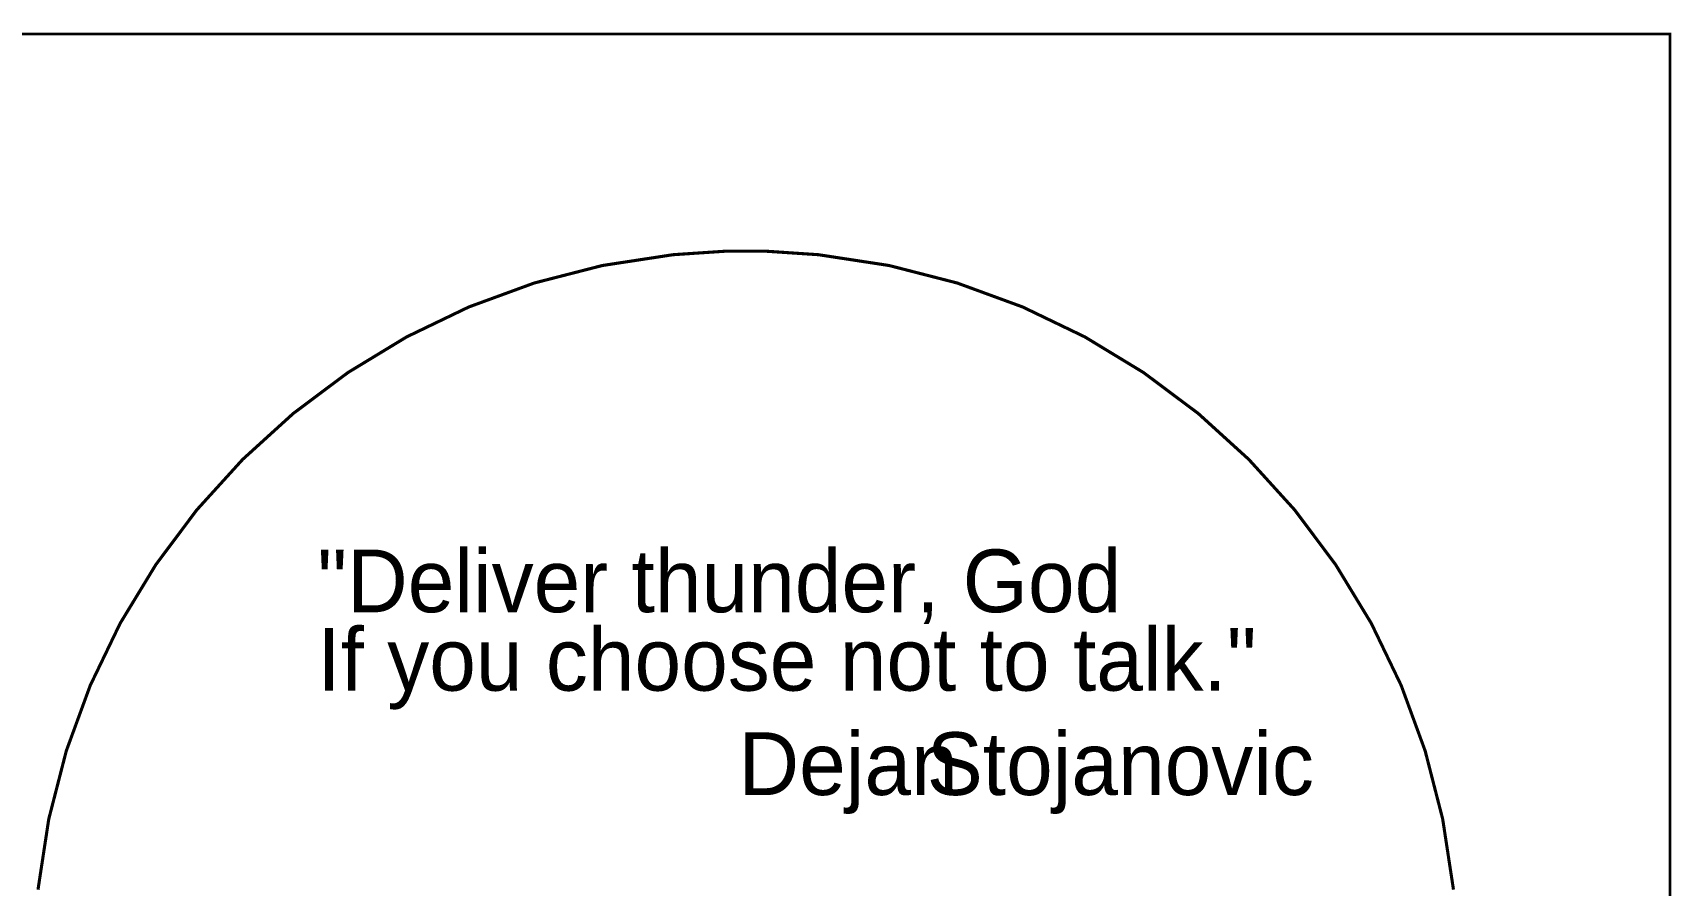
# Model space of a CAD drawing. Extents: x 0 to 19.7, y 0 to 19.7.
# Drawn here: x 12.44 to 19.7, y 15.92 to 19.7 of the extents above; entities that cross this region are included whole.
import ezdxf

# ---------------------------------------------------------------- set-up
doc = ezdxf.new("R2010")
doc.units = 0
doc.layers.get('0').update_dxf_attribs({"linetype": 'CONTINUOUS'})

msp = doc.modelspace()

# ---------------------------------------------------------------- linework, layer by layer
at = {"color": 0, "const_width": 0.01111}
msp.add_lwpolyline([(0.00553, 19.6907), (19.6906, 19.6907), (19.6906, 0.00559), (0.00553, 0.00559), (0.00553, 19.6907)], close=True, dxfattribs=at)
at = {"color": 0, "const_width": 0.01378}
msp.add_lwpolyline([(18.7321, 15.9021), (18.6843, 16.2149), (18.6067, 16.5167), (18.5007, 16.8061), (18.3682, 17.0814), (18.2104, 17.341), (18.029, 17.5835), (17.8258, 17.8072), (17.6022, 18.0104), (17.3597, 18.1918), (17.1, 18.3496), (16.8247, 18.4821), (16.5353, 18.5881), (16.2335, 18.6657), (15.9207, 18.7135), (15.6792, 18.7297), (15.5987, 18.7297), (15.5182, 18.7297), (15.2767, 18.7135), (14.964, 18.6657), (14.6621, 18.5881), (14.3728, 18.4821), (14.0975, 18.3496), (13.8377, 18.1918), (13.5953, 18.0104), (13.3716, 17.8072), (13.1683, 17.5835), (12.987, 17.341), (12.8292, 17.0814), (12.6966, 16.8061), (12.5907, 16.5167), (12.5131, 16.2149), (12.4653, 15.9021)], dxfattribs=at)

# ---------------------------------------------------------------- texts
at = {"color": 0}
for s, p in [('"Deliver thunder, God', (13.7021, 17.1304)), ('If you choose not to talk." ', (13.7021, 16.7832)), ('Dejan', (15.5669, 16.3211)), ('Stojanovic', (16.4003, 16.3211))]:
    msp.add_text(s, height=0.277778, dxfattribs=at).set_placement(p)

doc.saveas('drawing.dxf')
